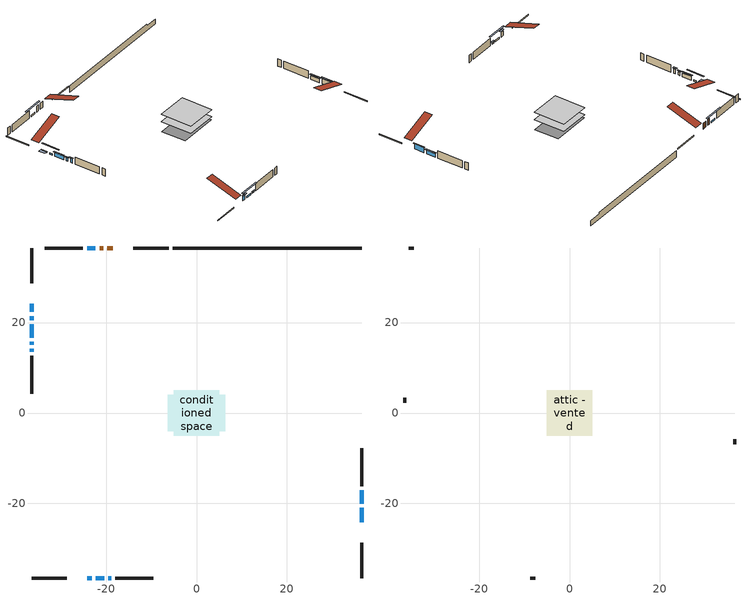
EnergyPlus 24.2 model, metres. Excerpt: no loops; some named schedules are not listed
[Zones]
conditioned space
 floor adiabatic (AdiabaticFloorConstruction): -5.08,-5.08 -5.08,5.08 5.08,5.08 5.08,-5.08 z0.31
 floor foundation (Slab1 construction): -6.4,-4.04 -6.4,4.04 6.4,4.04 6.4,-4.04 z-1.98
 wall outside (RimJoist1 construction): -6.19,36.5 -14.02,36.5 / -36.5,-36.5 -28.67,-36.5 / -36.5,36.5 -36.5,28.67 / 36.5,-36.5 36.5,-28.67 z0.31:0.61
 wall outside (AdiabaticWallConstruction 1): -18.48,36.5 -19.73,36.5 / -20.66,36.5 -21.46,36.5 z0.31:2.34
 wall outside (AdiabaticWallConstruction): -24.2,-36.5 -23.18,-36.5 z0.31:1.96; -36.5,24.2 -36.5,22.37 / -36.5,21.45 -36.5,20.53 / -22.26,-36.5 -20.43,-36.5 / -22.38,36.5 -24.21,36.5 z0.31:0.72; -19.5,-36.5 -18.89,-36.5 z0.31:0.69; -36.5,19.6 -36.5,16.66 / 36.5,-20.07 36.5,-17.13 z0.31:1.53; -36.5,15.73 -36.5,15.14 z0.31:1.43; -36.5,14.21 -36.5,13.6 z0.31:1.78; 36.5,-24.2 36.5,-21 z0.31:1.99
 wall outside (Wall1 construction): -25.14,36.5 -33.53,36.5 / -17.96,-36.5 -9.57,-36.5 / -36.5,12.67 -36.5,4.29 / 36.5,-16.2 36.5,-7.81 z0.31:2.75
 wall foundation (FoundationWall1 construction): -5.26,36.5,-1.98 -5.26,36.5,0.31 32.33,36.5,0.31 32.33,36.5,-0.31 36.5,36.5,-0.31 36.5,36.5,-1.98
 window (WindowConstruction 5): -24.2,-36.5 -23.18,-36.5 z0.31:1.96
 window (WindowConstruction 7): -36.5,24.2 -36.5,22.37 z0.31:0.72
 window (WindowConstruction 8): -36.5,21.44 -36.5,20.53 z0.31:0.72
 window (WindowConstruction 9): -22.26,-36.5 -20.43,-36.5 z0.31:0.72
 window (WindowConstruction 10): -22.38,36.5 -24.21,36.5 z0.31:0.72
 window (WindowConstruction 6): -19.5,-36.5 -18.89,-36.5 z0.31:0.69
 window (WindowConstruction): -36.5,19.6 -36.5,16.66 z0.31:1.53
 window (WindowConstruction 1): -36.5,15.73 -36.5,15.14 z0.31:1.43
 window (WindowConstruction 2): -36.5,14.21 -36.5,13.6 z0.31:1.78
 window (WindowConstruction 3): 36.5,-24.2 36.5,-21 z0.31:1.99
 window (WindowConstruction 4): 36.5,-20.07 36.5,-17.13 z0.31:1.53
 door (Door): -18.49,36.5 -19.73,36.5 z0.31:2.34
 door (Door 1): -20.66,36.5 -21.45,36.5 z0.31:2.34
 ceiling adiabatic (AdiabaticFloorConstruction): 5.08,-5.08 5.08,5.08 -5.08,5.08 -5.08,-5.08 z0.31
attic - vented
 floor to conditioned space (Floor1 construction Reversed): -5.08,-5.08 -5.08,5.08 5.08,5.08 5.08,-5.08 z2.75
 wall outside (Wall2 construction): -34.46,36.5 -35.57,36.5 / -8.64,-36.5 -7.53,-36.5 / -36.5,3.36 -36.5,2.24 / 36.5,-6.88 36.5,-5.77 z0.31:2.75
 roof outside (Roof1 construction): -17.56,36.5,2.75 -17.56,26.6,6.05 -14.95,26.6,6.05 -14.95,36.5,2.75; -25.13,-36.5,2.75 -25.13,-26.6,6.05 -27.74,-26.6,6.05 -27.74,-36.5,2.75; -36.5,25.13,2.75 -26.6,25.13,6.05 -26.6,27.74,6.05 -36.5,27.74,2.75; 36.5,-25.13,2.75 26.6,-25.13,6.05 26.6,-27.74,6.05 36.5,-27.74,2.75
shading: -22.89,-36.5 -24.5,-36.5 -24.5,-36.88 -22.89,-36.88 z2.26; -36.5,22.22 -36.5,24.35 -37.72,24.35 -37.72,22.22 z0.86; -36.5,18.09 -36.5,23.89 -36.88,23.89 -36.88,18.09 z3.16; -17.99,-36.5 -24.7,-36.5 -24.7,-36.88 -17.99,-36.88 z3.16; -26.65,36.5 -19.94,36.5 -19.94,36.88 -26.65,36.88 z3.16; -18.59,-36.5 -19.8,-36.5 -19.8,-36.88 -18.59,-36.88 z0.99; -36.5,16.36 -36.5,19.9 -36.88,19.9 -36.88,16.36 z1.83; -36.5,14.84 -36.5,16.03 -36.88,16.03 -36.88,14.84 z1.73; -36.5,13.31 -36.5,14.51 -36.88,14.51 -36.88,13.31 z2.08; 36.5,-20.7 36.5,-24.5 36.88,-24.5 36.88,-20.7 z2.29; 36.5,-16.83 36.5,-20.37 36.88,-20.37 36.88,-16.83 z1.83
[Building]
Building 1: Terrain=Suburbs
[Site:Location]
Edmonton Intl AP_AB: Latitude {deg}=53.31; Longitude {deg}=-113.58; Time Zone {hr}=-7; Elevation {m}=723; Keep Site Location Information=Yes
[Site:GroundTemperature:Shallow]
-1.56185, -3.61833, -3.78302, -2.80711, 1.11059, 5.01004, 8.39065, 10.5322, 10.7141, 8.97234, 5.67794, 1.89811
[Site:WaterMainsTemperature]
Calculation Method=Schedule; Temperature Schedule=mains temperature schedule
[Material] Roughness=Rough; Thermal Absorptance=0.9
Name | Thickness {m} | Conductivity {W/m-K} | Density {kg/m3} | Specific Heat {J/kg-K} | Solar Absorptance | Visible Absorptance
asphalt or fiberglass shingles | 0.00635 | 0.162714 | 1121.4 | 1465.45 | 0.4 | 0.4
ceiling loosefill ins | 0.254 | 0.0480833 | 16.02 | 1046.75 | 0.7 | 0.7
ceiling stud and cavity | 0.1397 | 0.0979471 | 65.682 | 1177.47 | 0.7 | 0.7
concrete 4.0 in. | 0.1016 | 1.803125 | 2242.8 | 837.4 | 0.7 | 0.7
concrete 8.0 in. | 0.2032 | 1.803125 | 2242.8 | 837.4 | 0.7 | 0.7
door material | 0.04445 | 0.053851 | 512.64 | 1214.23 | 0.7 | 0.7
door material 1 | 0.04445 | 0.188738 | 512.64 | 1214.23 | 0.7 | 0.7
exterior vertical ins | 0.0748554 | 0.029427 | 32.04 | 1214.23 | 0.7 | 0.7
floor covering | 0.0127 | 0.0433444 | 54.468 | 1339.84 | 0.6 | 0.6
floor rigid ins; wall rigid ins | 0.512978 | 0.029427 | 32.04 | 1214.23 | 0.7 | 0.7
floor stud and cavity | 0.1397 | 1.75129 | 37.0049 | 1207.88 | 0.7 | 0.7
furniture material conditioned space 1 | 0.1524 | 0.115458 | 640.8 | 1214.23 | 0.6 | 0.6
gypsum board | 0.0127 | 0.160291 | 801 | 837.4 | 0.6 | 0.6
gypsum board 1 | 0.0127 | 0.160291 | 801 | 837.4 | 0.7 | 0.7
osb sheathing 0.5 in. | 0.0127 | 0.115458 | 512.64 | 1214.23 | 0.7 | 0.7
osb sheathing 0.75 in. | 0.01905 | 0.115458 | 512.64 | 1214.23 | 0.7 | 0.7
osb sheathing 2.0 in. | 0.0508 | 0.115458 | 512.64 | 1214.23 | 0.7 | 0.7
rim joist rigid ins | 0.103632 | 0.029427 | 32.04 | 1214.23 | 0.7 | 0.7
rim joist stud and cavity | 0.0508 | 0.0496917 | 125.044 | 1163.47 | 0.6 | 0.6
wall stud and cavity | 0.1397 | 0.0884486 | 139.0536 | 1170.24 | 0.7 | 0.7
wall stud and cavity 1 | 0.0889 | 6.9971 | 50.32683 | 1063.81 | 0.6 | 0.6
wall stud and cavity 2 | 0.0889 | 0.380278 | 52.3479 | 1209.89 | 0.7 | 0.7
wall stud and cavity 3 | 0.0889 | 0.391764 | 83.0341 | 1211.67 | 0.7 | 0.7
wood siding | 0.0254 | 0.102417 | 544.68 | 1172.36 | 0.4 | 0.4
wood siding 1 | 0.00254 | 0.102417 | 544.68 | 1172.36 | 0.4 | 0.4
wood siding 2; wood siding 3; wood siding 4 | 0.0254 | 0.102417 | 544.68 | 1172.36 | 0.7 | 0.7
[WindowMaterial:SimpleGlazingSystem]
Name | U-Factor {W/m2-K} | Solar Heat Gain Coefficient
WindowMaterial | 2.163318 | 0.57
WindowMaterial 1 | 2.26439 | 0.48
WindowMaterial 2 | 2.24224 | 0.5
WindowMaterial 3 | 2.106538 | 0.63
WindowMaterial 4 | 2.14969 | 0.57
WindowMaterial 5 | 5.20559 | 0.6
WindowMaterial 6 | 2.34274 | 0.41
[Construction]
AdiabaticFloorConstruction: floor stud and cavity, floor rigid ins, osb sheathing 0.75 in., floor covering
AdiabaticWallConstruction: wood siding 3, wall rigid ins, wall stud and cavity 2, gypsum board
AdiabaticWallConstruction 1: wood siding 4, wall rigid ins, wall stud and cavity 2, gypsum board
Door: door material
Door 1: door material 1
Floor1 construction Reversed: gypsum board, ceiling stud and cavity, ceiling loosefill ins
FoundationWall1 construction: concrete 8.0 in., gypsum board 1
furniture construction conditioned space 1: furniture material conditioned space 1
PartitionWallConstruction: gypsum board, wall stud and cavity 3, gypsum board
RimJoist1 construction: wood siding 2, rim joist rigid ins, osb sheathing 2.0 in., rim joist stud and cavity
Roof1 construction: asphalt or fiberglass shingles
Slab1 construction: concrete 4.0 in.
Wall1 construction: wood siding, osb sheathing 0.5 in., wall stud and cavity, gypsum board
Wall2 construction: wood siding 1, wall stud and cavity 1
WindowConstruction; WindowConstruction 4: WindowMaterial
WindowConstruction 1: WindowMaterial 1
WindowConstruction 10; WindowConstruction 7; WindowConstruction 8; WindowConstruction 9: WindowMaterial 6
WindowConstruction 2: WindowMaterial 2
WindowConstruction 3: WindowMaterial 3
WindowConstruction 5: WindowMaterial 4
WindowConstruction 6: WindowMaterial 5
[Zone] Multiplier=1; Part of Total Floor Area=Yes
Name | Volume {m3}
attic - vented | 55.4153
conditioned space | 509.5
[Space]
Name | Zone | Volume {m3}
attic - vented 1 | attic - vented | 55.4153
conditioned space 1 | conditioned space | 509.5
[ZoneInfiltration:EffectiveLeakageArea]
infil attic - vented 1: Zone or Space=attic - vented 1; Schedule=Always On Discrete; Effective Air Leakage Area {cm2}=3596.52; Stack Coefficient=0.000399136; Wind Coefficient=1.34983e-05
[ZoneMixing]
whole house fan mix: Zone or Space=attic - vented; Schedule=Always On Continuous; Design Flow Rate Calculation Method=Flow/Zone; Design Flow Rate {m3/s}=0; Source Zone or Space=conditioned space
[SurfaceProperty:ExposedFoundationPerimeter]
Slab1: Exposed Perimeter Calculation Method=TotalExposedPerimeter; Total Exposed Perimeter {m}=41.759
[InternalMass] Zone or ZoneList=conditioned space; Space or SpaceList=conditioned space 1
Name | Construction | Surface Area {m2}
furniture mass conditioned space 1 | furniture construction conditioned space 1 | 82.7201
partition wall mass | PartitionWallConstruction | 206.8
[Lights]
interior lighting: Zone or ZoneList or Space or SpaceList=conditioned space 1; Schedule=interior lighting schedule; Design Level Calculation Method=LightingLevel; Lighting Level {W}=343.2; Return Air Fraction=0; Fraction Radiant=0.6; Fraction Visible=0.2; Fraction Replaceable=1
[People]
occupants: Zone or ZoneList or Space or SpaceList=conditioned space 1; Number of People Schedule=occupants schedule; Number of People Calculation Method=People; Number of People=3; Fraction Radiant=0.314171; Sensible Heat Fraction=0.56303; Activity Level Schedule=occupants activity schedule; Carbon Dioxide Generation Rate {m3/s-W}=0; Enable ASHRAE 55 Comfort Warnings=No; Mean Radiant Temperature Calculation Type=EnclosureAveraged
[ElectricEquipment] Zone or ZoneList or Space or SpaceList=conditioned space 1; Design Level Calculation Method=EquipmentLevel
Name | Schedule | Design Level {W} | Fraction Latent | Fraction Radiant | Fraction Lost
clothes dryer | clothes dryer schedule | 140.772 | 0.015 | 0.081 | 0.85
clothes washer | clothes washer schedule | 32.1985 | 0.03 | 0.162 | 0.7
cooking range | cooking range schedule | 215.147 | 0.08 | 0.432 | 0.2
dishwasher | dishwasher schedule | 66.8632 | 0.3 | 0.18 | 0.4
fridge | fridge schedule | 72.9452 | 0 | 0.6 | 0
mech vent bath fan 0 | mech vent bath fan 0 schedule | 50.2 | 0 | 0 | 1
mech vent bath fan 1 | mech vent bath fan 1 schedule | 50.2 | 0 | 0 | 1
mech vent house fan | mech vent house fan schedule | 0 | 0 | 0 | 1
mech vent house fan cfis | mech vent house fan cfis schedule | 0 | 0 | 0 | 0
mech vent range fan 0 | mech vent range fan 0 schedule | 57 | 0 | 0 | 1
misc plug loads | misc plug loads schedule | 494.7 | 0.045 | 0.513 | 0.1
whole house fan | Always On Discrete | 0 | 0 | 0 | 1
[OtherEquipment] Zone or ZoneList or Space or SpaceList=conditioned space 1; Design Level Calculation Method=EquipmentLevel
Name | Fuel Type | Schedule | Design Level {W} | Fraction Latent | Fraction Radiant | Fraction Lost
clothes dryer 1 | Electricity | clothes dryer schedule | 0 | 0.015 | 0.081 | 0.85
cooking range 1 | Electricity | cooking range schedule | 0 | 0.08 | 0.432 | 0.2
general water use latent | None | general water use schedule | 62.594 | 1 | 0 | 0
general water use sensible | None | general water use schedule | -61.6891 | 0 | 0.6 | 0
mech vent house fan latent load | None | Always On Discrete | 0 | 1 | 0 | 0
mech vent house fan sensible load | None | Always On Discrete | 0 | 0 | 0 | 0
water heater energy adjustment1 | NaturalGas | Always On Discrete | 0.01 | 0 | 0 | 1
[ZoneInfiltration:DesignFlowRate] Zone or ZoneList or Space or SpaceList=conditioned space 1; Schedule=Always On Discrete; Design Flow Rate Calculation Method=Flow/Zone; Design Flow Rate {m3/s}=0
infil flow; natural vent flow; whole house fan flow
[AvailabilityManager:Scheduled]
furnace airloop Availability Manager: Schedule=Always On Discrete
[Foundation:Kiva]
Foundation Kiva 1: Initial Indoor Air Temperature {C}=18; Wall Height Above Grade {m}=0.309982; Wall Depth Below Slab {m}=0.2032; Custom Block Material Name 1=exterior vertical ins; Custom Block Depth 1 {m}=2.28999; Custom Block X Position 1 {m}=0.2159; Custom Block Z Position 1 {m}=0
[Foundation:Kiva:Settings]
Soil Conductivity {W/m-K}=0.849921; Soil Density {kg/m3}=1842.3; Soil Specific Heat {J/kg-K}=418.7; Ground Solar Absorptivity=0.9; Ground Thermal Absorptivity=0.9; Ground Surface Roughness {m}=0.03; Far-Field Width {m}=40; Deep-Ground Boundary Condition=ZeroFlux; Deep-Ground Depth {m}=40; Minimum Cell Dimension {m}=0.2; Maximum Cell Growth Coefficient=3; Simulation Timestep=Timestep
[Exterior:Lights]
exterior lighting: Schedule=exterior lighting schedule; Design Level {W}=75.6
[EnergyManagementSystem:GlobalVariable]
furnace_airloop_Fan_RTF
infil_program_Qfan
infil_program_Qinf
natural_vent_program_Qnv
natural_vent_program_Qwhf
[EnergyManagementSystem:Sensor]
Name | Output:Variable or Output:Meter Index Key | Output:Variable or Output:Meter
airflow_gain | infil flow | Infiltration Sensible Heat Gain Energy
airflow_gain_1 | natural vent flow | Infiltration Sensible Heat Gain Energy
airflow_gain_2 | whole house fan flow | Infiltration Sensible Heat Gain Energy
airflow_loss | infil flow | Infiltration Sensible Heat Loss Energy
airflow_loss_1 | natural vent flow | Infiltration Sensible Heat Loss Energy
airflow_loss_2 | whole house fan flow | Infiltration Sensible Heat Loss Energy
clg_load_cond |  | Cooling:EnergyTransfer:Zone:CONDITIONED SPACE
clg_sp_s; clg_sp_s_1 | cooling setpoint | Schedule Value
clothes_dryer_exhaust_0_sch_s | clothes dryer exhaust 0 schedule | Schedule Value
cool_season | cooling season schedule | Schedule Value
htg_load_cond |  | Heating:EnergyTransfer:Zone:CONDITIONED SPACE
htg_sp_s; htg_sp_s_1 | heating setpoint | Schedule Value
ig_ee_conv | clothes dryer | Electric Equipment Convective Heating Energy
ig_ee_conv_2 | cooking range | Electric Equipment Convective Heating Energy
ig_ee_conv_4 | fridge | Electric Equipment Convective Heating Energy
ig_ee_conv_5 | misc plug loads | Electric Equipment Convective Heating Energy
ig_ee_conv_6 | whole house fan | Electric Equipment Convective Heating Energy
ig_ee_rad | clothes dryer | Electric Equipment Radiant Heating Energy
ig_ee_rad_2 | cooking range | Electric Equipment Radiant Heating Energy
ig_ee_rad_4 | fridge | Electric Equipment Radiant Heating Energy
ig_ee_rad_5 | misc plug loads | Electric Equipment Radiant Heating Energy
ig_ee_rad_6 | whole house fan | Electric Equipment Radiant Heating Energy
ig_lgt_conv | interior lighting | Lights Convective Heating Energy
ig_lgt_rad | interior lighting | Lights Radiant Heating Energy
ig_lgt_vis | interior lighting | Lights Visible Radiation Heating Energy
ig_oe_conv | clothes dryer 1 | Other Equipment Convective Heating Energy
ig_oe_conv_1 | cooking range 1 | Other Equipment Convective Heating Energy
ig_oe_conv_2 | general water use latent | Other Equipment Convective Heating Energy
ig_oe_conv_3 | general water use sensible | Other Equipment Convective Heating Energy
ig_oe_conv_4 | water heater energy adjustment1 | Other Equipment Convective Heating Energy
ig_oe_rad | clothes dryer 1 | Other Equipment Radiant Heating Energy
ig_oe_rad_1 | cooking range 1 | Other Equipment Radiant Heating Energy
ig_oe_rad_2 | general water use latent | Other Equipment Radiant Heating Energy
ig_oe_rad_3 | general water use sensible | Other Equipment Radiant Heating Energy
ig_oe_rad_4 | water heater energy adjustment1 | Other Equipment Radiant Heating Energy
ig_ppl_conv | occupants | People Convective Heating Energy
ig_ppl_rad | occupants | People Radiant Heating Energy
im_conv | furniture mass conditioned space 1 | Surface Inside Face Convection Heat Gain Energy
im_conv_1 | partition wall mass | Surface Inside Face Convection Heat Gain Energy
im_ig | furniture mass conditioned space 1 | Surface Inside Face Internal Gains Radiation Heat Gain Energy
im_ig_1 | partition wall mass | Surface Inside Face Internal Gains Radiation Heat Gain Energy
im_lgt | furniture mass conditioned space 1 | Surface Inside Face Lights Radiation Heat Gain Energy
im_lgt_1 | partition wall mass | Surface Inside Face Lights Radiation Heat Gain Energy
im_sol | furniture mass conditioned space 1 | Surface Inside Face Solar Radiation Heat Gain Energy
im_sol_1 | partition wall mass | Surface Inside Face Solar Radiation Heat Gain Energy
im_surf | furniture mass conditioned space 1 | Surface Inside Face Net Surface Thermal Radiation Heat Gain Energy
im_surf_1 | partition wall mass | Surface Inside Face Net Surface Thermal Radiation Heat Gain Energy
mech_vent_bath_fan_0_sch_s | mech vent bath fan 0 schedule | Schedule Value
mech_vent_bath_fan_1_sch_s | mech vent bath fan 1 schedule | Schedule Value
mech_vent_range_fan_0_sch_s | mech vent range fan 0 schedule | Schedule Value
mv_conv | mech vent bath fan 0 | Electric Equipment Convective Heating Energy
mv_conv_1 | mech vent bath fan 1 | Electric Equipment Convective Heating Energy
mv_conv_2 | mech vent house fan | Electric Equipment Convective Heating Energy
mv_conv_3 | mech vent house fan cfis | Electric Equipment Convective Heating Energy
mv_conv_4 | mech vent range fan 0 | Electric Equipment Convective Heating Energy
mv_conv_5 | mech vent house fan latent load | Other Equipment Convective Heating Energy
mv_conv_6 | mech vent house fan sensible load | Other Equipment Convective Heating Energy
mv_rad | mech vent bath fan 0 | Electric Equipment Radiant Heating Energy
mv_rad_1 | mech vent bath fan 1 | Electric Equipment Radiant Heating Energy
mv_rad_2 | mech vent house fan | Electric Equipment Radiant Heating Energy
mv_rad_3 | mech vent house fan cfis | Electric Equipment Radiant Heating Energy
mv_rad_4 | mech vent range fan 0 | Electric Equipment Radiant Heating Energy
mv_rad_5 | mech vent house fan latent load | Other Equipment Radiant Heating Energy
mv_rad_6 | mech vent house fan sensible load | Other Equipment Radiant Heating Energy
natural_vent_s | natural vent schedule | Schedule Value
out_pb_s |  | Site Outdoor Air Barometric Pressure
out_wt_s |  | Site Outdoor Air Humidity Ratio
site_vw_s |  | Site Wind Speed
ss_back_out | Window1 | Surface Window Shortwave from Zone Back Out Window Heat Transfer Rate
ss_back_out_1 | Window11 | Surface Window Shortwave from Zone Back Out Window Heat Transfer Rate
ss_back_out_10 | Window9 | Surface Window Shortwave from Zone Back Out Window Heat Transfer Rate
ss_back_out_2 | Window13 | Surface Window Shortwave from Zone Back Out Window Heat Transfer Rate
ss_back_out_3 | Window14 | Surface Window Shortwave from Zone Back Out Window Heat Transfer Rate
ss_back_out_4 | Window16 | Surface Window Shortwave from Zone Back Out Window Heat Transfer Rate
ss_back_out_5 | Window3 | Surface Window Shortwave from Zone Back Out Window Heat Transfer Rate
ss_back_out_6 | Window4 | Surface Window Shortwave from Zone Back Out Window Heat Transfer Rate
ss_back_out_7 | Window6 | Surface Window Shortwave from Zone Back Out Window Heat Transfer Rate
ss_back_out_8 | Window7 | Surface Window Shortwave from Zone Back Out Window Heat Transfer Rate
ss_back_out_9 | Window8 | Surface Window Shortwave from Zone Back Out Window Heat Transfer Rate
ss_conv | Door1 | Surface Inside Face Convection Heat Gain Energy
ss_conv_1 | Door4 | Surface Inside Face Convection Heat Gain Energy
ss_conv_10 | Window7 | Surface Inside Face Convection Heat Gain Energy
ss_conv_11 | Window8 | Surface Inside Face Convection Heat Gain Energy
ss_conv_12 | Window9 | Surface Inside Face Convection Heat Gain Energy
ss_conv_2 | Window1 | Surface Inside Face Convection Heat Gain Energy
ss_conv_3 | Window11 | Surface Inside Face Convection Heat Gain Energy
ss_conv_4 | Window13 | Surface Inside Face Convection Heat Gain Energy
ss_conv_5 | Window14 | Surface Inside Face Convection Heat Gain Energy
ss_conv_6 | Window16 | Surface Inside Face Convection Heat Gain Energy
ss_conv_7 | Window3 | Surface Inside Face Convection Heat Gain Energy
ss_conv_8 | Window4 | Surface Inside Face Convection Heat Gain Energy
ss_conv_9 | Window6 | Surface Inside Face Convection Heat Gain Energy
ss_ig | Door1 | Surface Inside Face Internal Gains Radiation Heat Gain Energy
ss_ig_1 | Door4 | Surface Inside Face Internal Gains Radiation Heat Gain Energy
ss_ig_10 | Window7 | Surface Inside Face Internal Gains Radiation Heat Gain Energy
ss_ig_11 | Window8 | Surface Inside Face Internal Gains Radiation Heat Gain Energy
ss_ig_12 | Window9 | Surface Inside Face Internal Gains Radiation Heat Gain Energy
ss_ig_2 | Window1 | Surface Inside Face Internal Gains Radiation Heat Gain Energy
ss_ig_3 | Window11 | Surface Inside Face Internal Gains Radiation Heat Gain Energy
ss_ig_4 | Window13 | Surface Inside Face Internal Gains Radiation Heat Gain Energy
ss_ig_5 | Window14 | Surface Inside Face Internal Gains Radiation Heat Gain Energy
ss_ig_6 | Window16 | Surface Inside Face Internal Gains Radiation Heat Gain Energy
ss_ig_7 | Window3 | Surface Inside Face Internal Gains Radiation Heat Gain Energy
ss_ig_8 | Window4 | Surface Inside Face Internal Gains Radiation Heat Gain Energy
ss_ig_9 | Window6 | Surface Inside Face Internal Gains Radiation Heat Gain Energy
ss_lgt | Door1 | Surface Inside Face Lights Radiation Heat Gain Energy
ss_lgt_1 | Door4 | Surface Inside Face Lights Radiation Heat Gain Energy
ss_sol | Door1 | Surface Inside Face Solar Radiation Heat Gain Energy
ss_sol_1 | Door4 | Surface Inside Face Solar Radiation Heat Gain Energy
ss_surf | Door1 | Surface Inside Face Net Surface Thermal Radiation Heat Gain Energy
ss_surf_1 | Door4 | Surface Inside Face Net Surface Thermal Radiation Heat Gain Energy
ss_surf_10 | Window7 | Surface Inside Face Net Surface Thermal Radiation Heat Gain Energy
ss_surf_11 | Window8 | Surface Inside Face Net Surface Thermal Radiation Heat Gain Energy
ss_surf_12 | Window9 | Surface Inside Face Net Surface Thermal Radiation Heat Gain Energy
ss_surf_2 | Window1 | Surface Inside Face Net Surface Thermal Radiation Heat Gain Energy
ss_surf_3 | Window11 | Surface Inside Face Net Surface Thermal Radiation Heat Gain Energy
ss_surf_4 | Window13 | Surface Inside Face Net Surface Thermal Radiation Heat Gain Energy
ss_surf_5 | Window14 | Surface Inside Face Net Surface Thermal Radiation Heat Gain Energy
ss_surf_6 | Window16 | Surface Inside Face Net Surface Thermal Radiation Heat Gain Energy
ss_surf_7 | Window3 | Surface Inside Face Net Surface Thermal Radiation Heat Gain Energy
ss_surf_8 | Window4 | Surface Inside Face Net Surface Thermal Radiation Heat Gain Energy
ss_surf_9 | Window6 | Surface Inside Face Net Surface Thermal Radiation Heat Gain Energy
ss_trans_in | Window1 | Surface Window Transmitted Solar Radiation Rate
ss_trans_in_1 | Window11 | Surface Window Transmitted Solar Radiation Rate
ss_trans_in_10 | Window9 | Surface Window Transmitted Solar Radiation Rate
ss_trans_in_2 | Window13 | Surface Window Transmitted Solar Radiation Rate
ss_trans_in_3 | Window14 | Surface Window Transmitted Solar Radiation Rate
ss_trans_in_4 | Window16 | Surface Window Transmitted Solar Radiation Rate
ss_trans_in_5 | Window3 | Surface Window Transmitted Solar Radiation Rate
ss_trans_in_6 | Window4 | Surface Window Transmitted Solar Radiation Rate
ss_trans_in_7 | Window6 | Surface Window Transmitted Solar Radiation Rate
ss_trans_in_8 | Window7 | Surface Window Transmitted Solar Radiation Rate
ss_trans_in_9 | Window8 | Surface Window Transmitted Solar Radiation Rate
ss_trans_out | Window1 | Surface Inside Face Initial Transmitted Diffuse Transmitted Out Window Solar Radiation Rate
ss_trans_out_1 | Window11 | Surface Inside Face Initial Transmitted Diffuse Transmitted Out Window Solar Radiation Rate
ss_trans_out_10 | Window9 | Surface Inside Face Initial Transmitted Diffuse Transmitted Out Window Solar Radiation Rate
ss_trans_out_2 | Window13 | Surface Inside Face Initial Transmitted Diffuse Transmitted Out Window Solar Radiation Rate
ss_trans_out_3 | Window14 | Surface Inside Face Initial Transmitted Diffuse Transmitted Out Window Solar Radiation Rate
ss_trans_out_4 | Window16 | Surface Inside Face Initial Transmitted Diffuse Transmitted Out Window Solar Radiation Rate
ss_trans_out_5 | Window3 | Surface Inside Face Initial Transmitted Diffuse Transmitted Out Window Solar Radiation Rate
ss_trans_out_6 | Window4 | Surface Inside Face Initial Transmitted Diffuse Transmitted Out Window Solar Radiation Rate
ss_trans_out_7 | Window6 | Surface Inside Face Initial Transmitted Diffuse Transmitted Out Window Solar Radiation Rate
ss_trans_out_8 | Window7 | Surface Inside Face Initial Transmitted Diffuse Transmitted Out Window Solar Radiation Rate
ss_trans_out_9 | Window8 | Surface Inside Face Initial Transmitted Diffuse Transmitted Out Window Solar Radiation Rate
s_conv | Floor1 | Surface Inside Face Convection Heat Gain Energy
s_conv_1 | FoundationWall1 | Surface Inside Face Convection Heat Gain Energy
s_conv_10 | Wall1:180 | Surface Inside Face Convection Heat Gain Energy
s_conv_11 | Wall1:270 | Surface Inside Face Convection Heat Gain Energy
s_conv_12 | Wall1:90 | Surface Inside Face Convection Heat Gain Energy
s_conv_2 | inferred conditioned ceiling | Surface Inside Face Convection Heat Gain Energy
s_conv_3 | inferred conditioned floor | Surface Inside Face Convection Heat Gain Energy
s_conv_4 | RimJoist1:0 | Surface Inside Face Convection Heat Gain Energy
s_conv_5 | RimJoist1:180 | Surface Inside Face Convection Heat Gain Energy
s_conv_6 | RimJoist1:270 | Surface Inside Face Convection Heat Gain Energy
s_conv_7 | RimJoist1:90 | Surface Inside Face Convection Heat Gain Energy
s_conv_8 | Slab1 | Surface Inside Face Convection Heat Gain Energy
s_conv_9 | Wall1:0 | Surface Inside Face Convection Heat Gain Energy
s_ig | Floor1 | Surface Inside Face Internal Gains Radiation Heat Gain Energy
